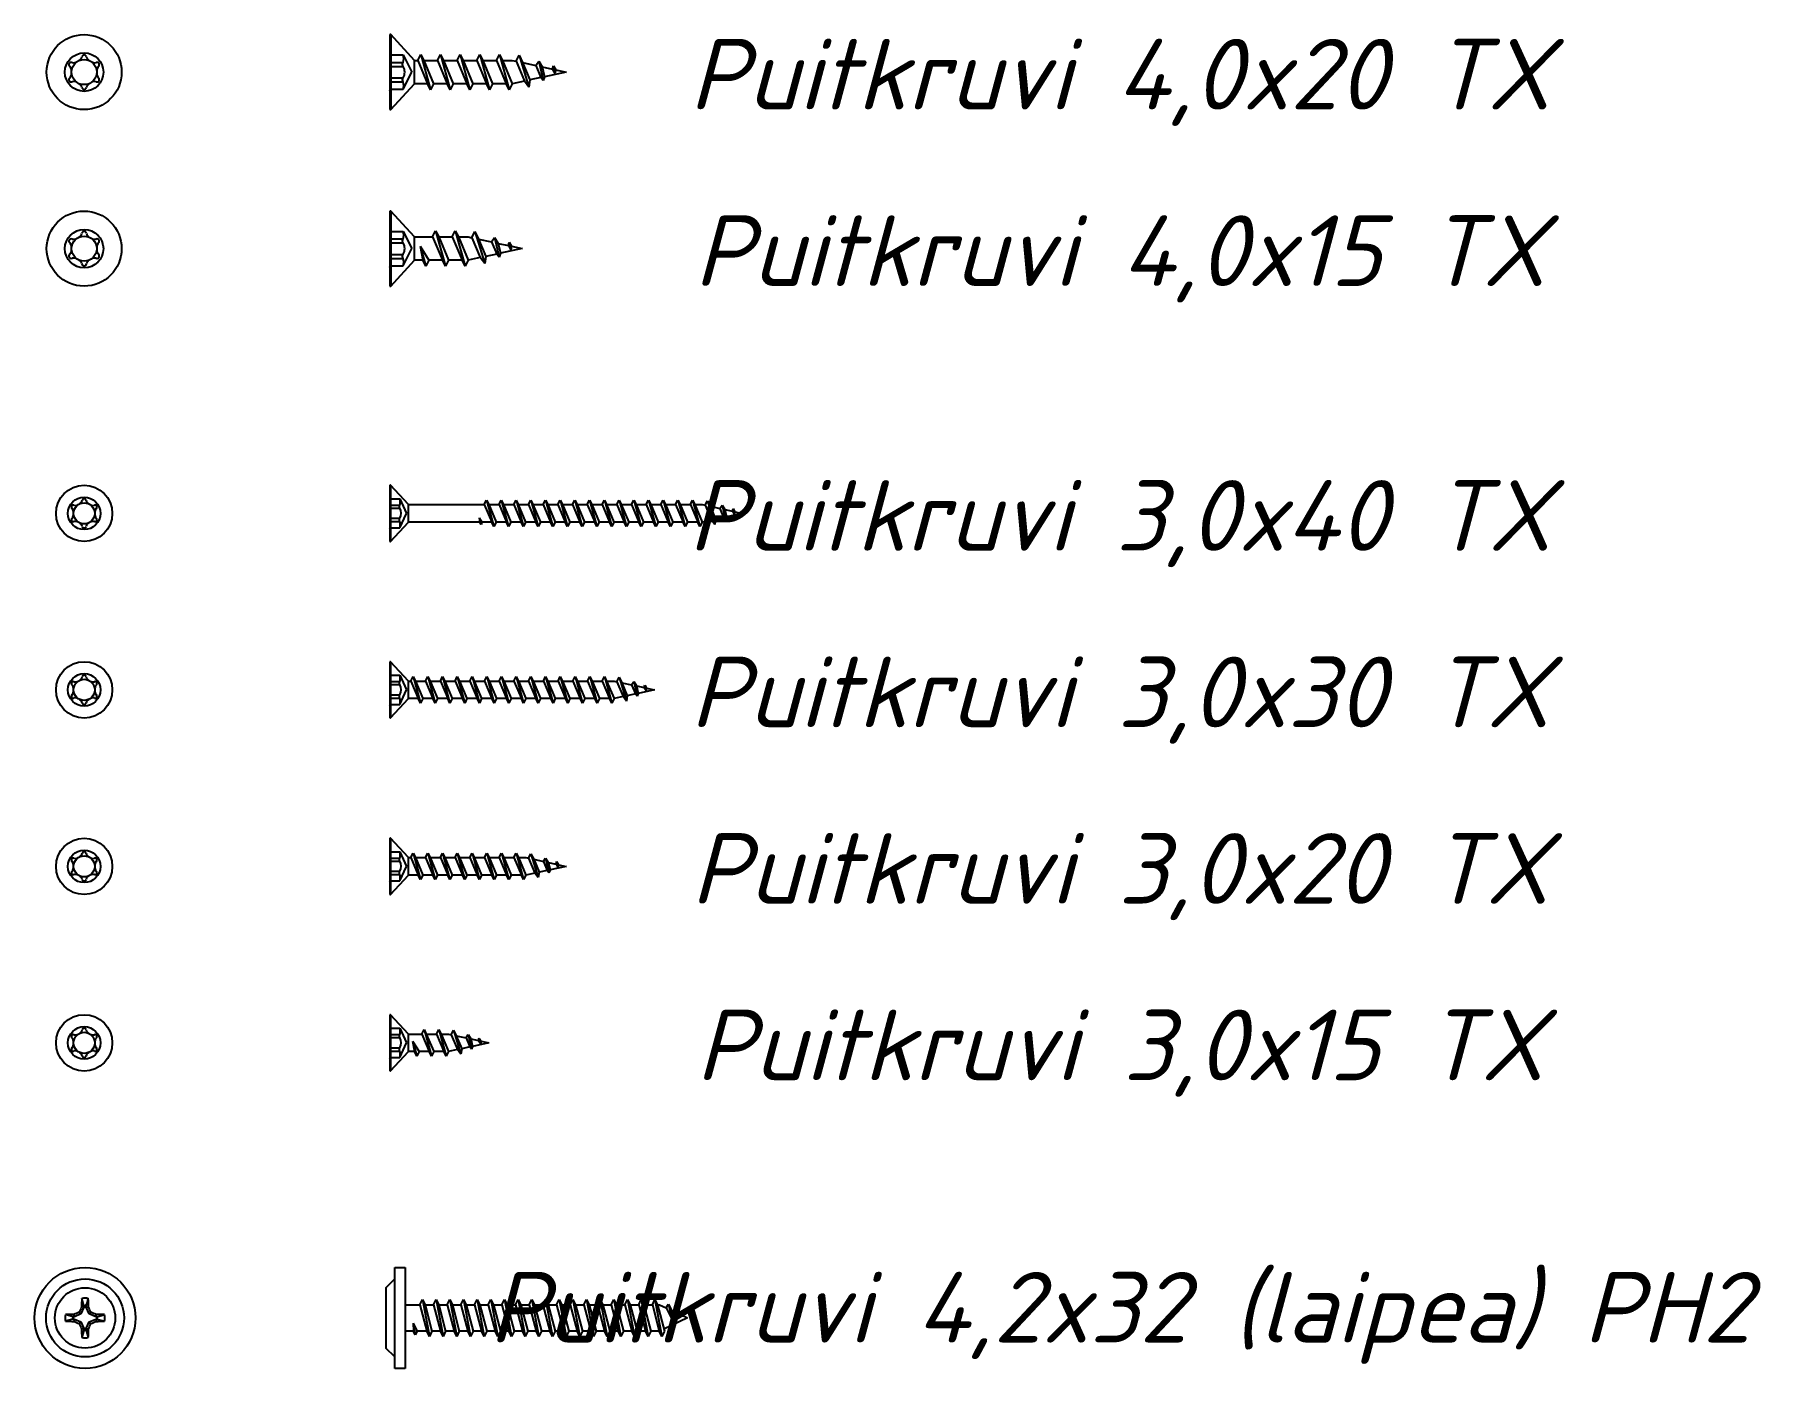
# Model space of a CAD drawing. Header units: millimetres. Extents: x -29692 to 34729, y -8412 to 43293.
# Drawn here: x -16569.9 to -16374.1, y 4221.9 to 4373.1 of the extents above; entities that cross this region are included whole.
import ezdxf

# ---------------------------------------------------------------- set-up
doc = ezdxf.new("R2010")
doc.units = ezdxf.units.MM
doc.layers.add('_0_004_Текст_01', color=7, linetype='Continuous', lineweight=18)
doc.styles.add('Malmerk_DZ_4', font='isocpeui.ttf', dxfattribs={"height": 4})

# ---------------------------------------------------------------- blocks, each defined once
blk = doc.blocks.new('Puitkruvi 4.0x15')
at = {"color": 0, "linetype": 'ByBlock', "lineweight": -2}
for p, q in [((0, 4.25), (0, -4.25)), ((0.12, 4.25), (0, 4.25)), ((2.8, 1.32), (0.12, 4.25)), ((0.12, 4.25), (0.12, -4.25)), ((4.85, 1.32), (5.19, 2.01)), ((5.19, 2.01), (5.54, 1.32)), ((5.19, 2.01), (6.31, -2)), ((7.08, 1.32), (7.42, 2.01)), ((7.42, 2.01), (7.77, 1.32)), ((7.42, 2.01), (8.54, -2)), ((2.8, -1.32), (2.8, 1.32)), ((2.8, 1.32), (4.85, 1.32)), ((2.8, -1.32), (2.8, 1.32)), ((3.45, 0.27), (3.74, -1.32)), ((3.45, 0.27), (4.42, -1.32)), ((3.45, 0.27), (4.08, -2)), ((4.85, 1.32), (5.96, -1.32)), ((5.54, 1.32), (7.08, 1.32)), ((5.54, 1.32), (6.65, -1.32)), ((7.08, 1.32), (8.19, -1.32)), ((7.77, 1.32), (8.88, 1.32)), ((7.77, 1.32), (8.88, -1.32)), ((8.88, 1.32), (9.31, 1.23)), ((9.31, 1.23), (9.65, 1.92)), ((9.31, 1.23), (10.26, -1.02)), ((9.65, 1.92), (10.06, 1.07)), ((9.65, 1.92), (10.77, -1.7)), ((10.06, 1.07), (11.54, 0.75)), ((10.06, 1.07), (10.89, -0.88)), ((11.54, 0.75), (11.88, 1.24)), ((11.54, 0.75), (12.12, -0.62)), ((11.88, 1.24), (12.29, 0.59)), ((11.88, 1.24), (12.38, -0.96)), ((12.29, 0.59), (13.45, 0.34)), ((12.29, 0.59), (12.54, -0.53)), ((15, 0), (12.54, -0.53)), ((13.45, 0.34), (13.54, 0.72)), ((13.45, 0.34), (13.72, -0.13)), ((13.54, 0.72), (13.81, 0.26)), ((13.54, 0.72), (13.72, -0.13)), ((13.81, 0.26), (13.72, -0.13)), ((13.81, 0.26), (15, 0)), ((0, 0), (0, -2.12)), ((0.12, -4.25), (2.8, -1.32)), ((3.74, -1.32), (2.8, -1.32)), ((4.08, -2), (3.74, -1.32)), ((4.42, -1.32), (4.08, -2)), ((5.96, -1.32), (4.42, -1.32)), ((6.31, -2), (5.96, -1.32)), ((6.65, -1.32), (6.31, -2)), ((8.19, -1.32), (6.65, -1.32)), ((8.54, -2), (8.19, -1.32)), ((8.88, -1.32), (8.54, -2)), ((10.26, -1.02), (8.88, -1.32)), ((8.88, -1.32), (8.88, -1.32)), ((10.77, -1.7), (10.26, -1.02)), ((10.89, -0.88), (10.77, -1.7)), ((12.12, -0.62), (10.89, -0.88)), ((12.38, -0.96), (12.12, -0.62)), ((12.54, -0.53), (12.38, -0.96)), ((0, -4.25), (0.12, -4.25))]:
    blk.add_line(p, q, dxfattribs=at)
at = {"color": 0, "linetype": 'ByBlock', "lineweight": -2, "ltscale": 0.3}
for p, q in [((0, 2.14), (0.09, 1.95)), ((0.09, 1.95), (1.5, 1.95)), ((0.09, 1.95), (0.09, -1.95)), ((0.09, 1.1), (1.53, 1.1)), ((0.09, 0.65), (1.53, 0.65)), ((1.5, 1.95), (2.51, 0)), ((0, -2.15), (0.09, -1.95)), ((0.09, -0.65), (1.53, -0.65)), ((0.09, -1.11), (1.53, -1.11)), ((0.09, -1.95), (1.5, -1.95)), ((1.5, -1.95), (2.51, 0))]:
    blk.add_line(p, q, dxfattribs=at)
for centre, radius, start, end in [((1.67, 0.87), 0.268, 122.5706, 237.4294), ((0.18, 1.48), 1.4, 344.0389, 19.3878), ((0.33, 0), 1.36, 331.4949, 28.5051), ((1.67, -0.88), 0.268, 122.5706, 237.4294), ((0.18, -1.49), 1.4, 340.6122, 15.9611)]:
    blk.add_arc(centre, radius, start, end, dxfattribs=at)
blk = doc.blocks.new('Puitkruvi 4.0x20')
at = {"color": 0, "linetype": 'ByBlock', "lineweight": -2}
for p, q in [((0, 4.25), (0, -4.25)), ((0.12, 4.25), (0, 4.25)), ((2.8, 1.32), (0.12, 4.25)), ((0.12, 4.25), (0.12, -4.25)), ((3.16, 1.32), (3.51, 2.01)), ((3.51, 2.01), (3.85, 1.32)), ((3.51, 2.01), (4.62, -2)), ((5.39, 1.32), (5.74, 2.01)), ((5.74, 2.01), (6.08, 1.32)), ((5.74, 2.01), (6.85, -2)), ((7.62, 1.32), (7.96, 2.01)), ((7.96, 2.01), (8.31, 1.32)), ((7.96, 2.01), (9.08, -2)), ((9.85, 1.32), (10.19, 2.01)), ((10.19, 2.01), (10.54, 1.32)), ((10.19, 2.01), (11.31, -2)), ((12.08, 1.32), (12.42, 2.01)), ((12.42, 2.01), (12.77, 1.32)), ((12.42, 2.01), (13.54, -2)), ((2.8, -1.32), (2.8, 1.32)), ((2.8, 1.32), (3.16, 1.32)), ((2.8, -1.32), (2.8, 1.32)), ((3.16, 1.32), (4.28, -1.32)), ((3.85, 1.32), (5.39, 1.32)), ((3.85, 1.32), (4.96, -1.32)), ((5.39, 1.32), (6.51, -1.32)), ((6.08, 1.32), (7.19, -1.32)), ((6.08, 1.32), (7.62, 1.32)), ((7.62, 1.32), (8.74, -1.32)), ((8.31, 1.32), (9.42, -1.32)), ((8.31, 1.32), (9.85, 1.32)), ((9.85, 1.32), (10.96, -1.32)), ((10.54, 1.32), (12.08, 1.32)), ((10.54, 1.32), (11.65, -1.32)), ((12.08, 1.32), (13.19, -1.32)), ((12.77, 1.32), (13.88, 1.32)), ((12.77, 1.32), (13.88, -1.32)), ((13.88, 1.32), (14.31, 1.23)), ((14.31, 1.23), (14.65, 1.92)), ((14.31, 1.23), (15.26, -1.02)), ((14.65, 1.92), (15.06, 1.07)), ((14.65, 1.92), (15.77, -1.7)), ((15.06, 1.07), (16.54, 0.75)), ((15.06, 1.07), (15.89, -0.88)), ((16.54, 0.75), (16.88, 1.24)), ((16.54, 0.75), (17.12, -0.62)), ((16.88, 1.24), (17.29, 0.59)), ((16.88, 1.24), (17.38, -0.96)), ((17.29, 0.59), (18.45, 0.34)), ((17.29, 0.59), (17.54, -0.53)), ((20, 0), (17.54, -0.53)), ((18.45, 0.34), (18.54, 0.72)), ((18.45, 0.34), (18.72, -0.13)), ((18.54, 0.72), (18.81, 0.26)), ((18.54, 0.72), (18.72, -0.13)), ((18.81, 0.26), (18.72, -0.13)), ((18.81, 0.26), (20, 0)), ((0, 0), (0, -2.12)), ((0.12, -4.25), (2.8, -1.32)), ((4.28, -1.32), (2.8, -1.32)), ((4.62, -2), (4.28, -1.32)), ((4.96, -1.32), (4.62, -2)), ((6.51, -1.32), (4.96, -1.32)), ((6.85, -2), (6.51, -1.32)), ((7.19, -1.32), (6.85, -2)), ((8.74, -1.32), (7.19, -1.32)), ((9.08, -2), (8.74, -1.32)), ((9.42, -1.32), (9.08, -2)), ((10.96, -1.32), (9.42, -1.32)), ((11.31, -2), (10.96, -1.32)), ((11.65, -1.32), (11.31, -2)), ((13.19, -1.32), (11.65, -1.32)), ((13.54, -2), (13.19, -1.32)), ((13.88, -1.32), (13.54, -2)), ((15.26, -1.02), (13.88, -1.32)), ((13.88, -1.32), (13.88, -1.32)), ((15.77, -1.7), (15.26, -1.02)), ((15.89, -0.88), (15.77, -1.7)), ((17.12, -0.62), (15.89, -0.88)), ((17.38, -0.96), (17.12, -0.62)), ((17.54, -0.53), (17.38, -0.96)), ((0, -4.25), (0.12, -4.25))]:
    blk.add_line(p, q, dxfattribs=at)
at = {"color": 0, "linetype": 'ByBlock', "lineweight": -2, "ltscale": 0.3}
for p, q in [((0, 2.14), (0.09, 1.95)), ((0.09, 1.95), (1.5, 1.95)), ((0.09, 1.95), (0.09, -1.95)), ((0.09, 1.1), (1.53, 1.1)), ((0.09, 0.65), (1.53, 0.65)), ((1.5, 1.95), (2.51, 0)), ((0, -2.15), (0.09, -1.95)), ((0.09, -0.65), (1.53, -0.65)), ((0.09, -1.11), (1.53, -1.11)), ((0.09, -1.95), (1.5, -1.95)), ((1.5, -1.95), (2.51, 0))]:
    blk.add_line(p, q, dxfattribs=at)
for centre, radius, start, end in [((1.67, 0.87), 0.268, 122.5706, 237.4294), ((0.18, 1.48), 1.4, 344.0389, 19.3878), ((0.33, 0), 1.36, 331.4949, 28.5051), ((1.67, -0.88), 0.268, 122.5706, 237.4294), ((0.18, -1.49), 1.4, 340.6122, 15.9611)]:
    blk.add_arc(centre, radius, start, end, dxfattribs=at)
blk = doc.blocks.new('Puitkruvi 4.0 pealt TX')
at = {"color": 0, "linetype": 'ByBlock', "lineweight": -2}
for radius in [4.25, 2.18, 1.42]:
    blk.add_circle((0, 0), radius, dxfattribs=at)
for centre, radius, start, end in [((-1.47, 0.85), 0.253, 68.0283, 231.9717), ((-2.18, 0.13), 0.757, 356.5651, 43.3008), ((-1.2, 1.82), 0.757, 256.6992, 303.4349), ((-0.98, 1.95), 0.757, 296.5651, 343.3008), ((0, 1.7), 0.253, 8.0283, 171.9717), ((0.98, 1.95), 0.757, 196.6992, 243.4349), ((1.2, 1.82), 0.757, 236.5651, 283.3008), ((1.47, 0.85), 0.253, 308.0283, 111.9717), ((2.18, 0.13), 0.757, 136.6992, 183.4349), ((-1.47, -0.85), 0.253, 128.0283, 291.9717), ((-2.18, -0.13), 0.757, 316.6992, 3.4349), ((-1.2, -1.82), 0.757, 56.5651, 103.3008), ((-0.98, -1.95), 0.757, 16.6992, 63.4349), ((0, -1.7), 0.253, 188.0283, 351.9717), ((0.98, -1.95), 0.757, 116.5651, 163.3008), ((1.2, -1.82), 0.757, 76.6992, 123.4349), ((1.47, -0.85), 0.253, 248.0283, 51.9717), ((2.18, -0.13), 0.757, 176.5651, 223.3008)]:
    blk.add_arc(centre, radius, start, end, dxfattribs=at)
blk = doc.blocks.new('Puitkruvi_4.2x32_laipea')
at = {"color": 0, "linetype": 'ByBlock', "lineweight": -2}
for p, q in [((-2.2, 3.42), (-1.2, 4.42)), ((-1.2, 5.72), (0, 5.72)), ((-1.2, -5.72), (-1.2, 5.72)), ((0, 5.72), (0, -5.72)), ((-2.2, 3.42), (-2.2, -3.42)), ((1.65, 1.5), (1.95, 2.1)), ((1.95, 2.1), (2.25, 1.5)), ((1.95, 2.1), (2.73, -2.1)), ((3.2, 1.5), (3.5, 2.1)), ((3.5, 2.1), (3.8, 1.5)), ((3.5, 2.1), (4.28, -2.1)), ((4.75, 1.5), (5.05, 2.1)), ((5.05, 2.1), (5.35, 1.5)), ((5.05, 2.1), (5.83, -2.1)), ((6.3, 1.5), (6.6, 2.1)), ((6.6, 2.1), (6.9, 1.5)), ((6.6, 2.1), (7.38, -2.1)), ((7.85, 1.5), (8.15, 2.1)), ((8.15, 2.1), (8.45, 1.5)), ((8.15, 2.1), (8.93, -2.1)), ((9.4, 1.5), (9.7, 2.1)), ((9.7, 2.1), (10, 1.5)), ((9.7, 2.1), (10.48, -2.1)), ((10.95, 1.5), (11.25, 2.1)), ((11.25, 2.1), (11.55, 1.5)), ((11.25, 2.1), (12.03, -2.1)), ((12.5, 1.5), (12.8, 2.1)), ((12.8, 2.1), (13.1, 1.5)), ((12.8, 2.1), (13.58, -2.1)), ((14.05, 1.5), (14.35, 2.1)), ((14.35, 2.1), (14.65, 1.5)), ((14.35, 2.1), (15.13, -2.1)), ((15.6, 1.5), (15.9, 2.1)), ((15.9, 2.1), (16.2, 1.5)), ((15.9, 2.1), (16.68, -2.1)), ((17.15, 1.5), (17.45, 2.1)), ((17.45, 2.1), (17.75, 1.5)), ((17.45, 2.1), (18.23, -2.1)), ((18.71, 1.5), (19.01, 2.1)), ((19.01, 2.1), (19.31, 1.5)), ((19.01, 2.1), (19.78, -2.1)), ((20.26, 1.5), (20.56, 2.1)), ((20.56, 2.1), (20.86, 1.5)), ((20.56, 2.1), (21.33, -2.1)), ((21.81, 1.5), (22.11, 2.1)), ((22.11, 2.1), (22.41, 1.5)), ((22.11, 2.1), (22.88, -2.1)), ((23.36, 1.5), (23.66, 2.1)), ((23.66, 2.1), (23.96, 1.5)), ((23.66, 2.1), (24.43, -2.1)), ((24.91, 1.5), (25.21, 2.1)), ((25.21, 2.1), (25.51, 1.5)), ((25.21, 2.1), (25.98, -2.1)), ((26.46, 1.5), (26.76, 2.1)), ((26.76, 2.1), (27.06, 1.5)), ((26.76, 2.1), (27.53, -2.1)), ((28.01, 1.5), (28.31, 2.1)), ((28.31, 2.1), (28.61, 1.5)), ((28.31, 2.1), (29.08, -2.1)), ((0, 1.5), (1.65, 1.5)), ((1.65, 1.5), (2.43, -1.5)), ((2.25, 1.5), (3.03, -1.5)), ((2.25, 1.5), (3.2, 1.5)), ((3.2, 1.5), (3.98, -1.5)), ((3.8, 1.5), (4.75, 1.5)), ((3.8, 1.5), (4.58, -1.5)), ((4.75, 1.5), (5.53, -1.5)), ((5.35, 1.5), (6.3, 1.5)), ((5.35, 1.5), (6.13, -1.5)), ((6.3, 1.5), (7.08, -1.5)), ((6.9, 1.5), (7.85, 1.5)), ((6.9, 1.5), (7.68, -1.5)), ((7.85, 1.5), (8.63, -1.5)), ((8.45, 1.5), (9.4, 1.5)), ((8.45, 1.5), (9.23, -1.5)), ((9.4, 1.5), (10.18, -1.5)), ((10, 1.5), (10.95, 1.5)), ((10, 1.5), (10.78, -1.5)), ((10.95, 1.5), (11.73, -1.5)), ((11.55, 1.5), (12.5, 1.5)), ((11.55, 1.5), (12.33, -1.5)), ((12.5, 1.5), (13.28, -1.5)), ((13.1, 1.5), (14.05, 1.5)), ((13.1, 1.5), (13.88, -1.5)), ((14.05, 1.5), (14.83, -1.5)), ((14.65, 1.5), (15.6, 1.5)), ((14.65, 1.5), (15.43, -1.5)), ((15.6, 1.5), (16.38, -1.5)), ((16.2, 1.5), (17.15, 1.5)), ((16.2, 1.5), (16.98, -1.5)), ((17.15, 1.5), (17.93, -1.5)), ((17.75, 1.5), (18.71, 1.5)), ((17.75, 1.5), (18.53, -1.5)), ((18.71, 1.5), (19.48, -1.5)), ((19.31, 1.5), (20.26, 1.5)), ((19.31, 1.5), (20.08, -1.5)), ((20.26, 1.5), (21.03, -1.5)), ((20.86, 1.5), (21.81, 1.5)), ((20.86, 1.5), (21.63, -1.5)), ((21.81, 1.5), (22.58, -1.5)), ((22.41, 1.5), (23.36, 1.5)), ((22.41, 1.5), (23.18, -1.5)), ((23.36, 1.5), (24.13, -1.5)), ((23.96, 1.5), (24.91, 1.5)), ((23.96, 1.5), (24.73, -1.5)), ((24.91, 1.5), (25.68, -1.5)), ((25.51, 1.5), (26.46, 1.5)), ((25.51, 1.5), (26.28, -1.5)), ((26.46, 1.5), (27.23, -1.5)), ((27.06, 1.5), (28.01, 1.5)), ((27.06, 1.5), (27.83, -1.5)), ((28.01, 1.5), (28.78, -1.5)), ((28.61, 1.5), (28.83, 1.5)), ((28.61, 1.5), (29.38, -1.5)), ((28.83, 1.5), (29.56, 1.16)), ((32, 0), (29.32, -1.27)), ((29.56, 1.15), (29.86, 1.57)), ((29.56, 1.15), (30.21, -0.15)), ((29.86, 1.57), (30.17, 0.87)), ((29.86, 1.57), (30.21, -0.15)), ((30.17, 0.87), (32, 0)), ((30.17, 0.87), (30.21, -0.15)), ((0.94, -1.5), (0, -1.5)), ((0.9, -0.6), (0.94, -1.5)), ((0.9, -0.6), (1.34, -1.5)), ((0.9, -0.6), (1.14, -1.9)), ((1.14, -1.9), (0.94, -1.5)), ((1.34, -1.5), (1.14, -1.9)), ((2.43, -1.5), (1.34, -1.5)), ((2.73, -2.1), (2.43, -1.5)), ((3.03, -1.5), (2.73, -2.1)), ((3.98, -1.5), (3.03, -1.5)), ((4.28, -2.1), (3.98, -1.5)), ((4.58, -1.5), (4.28, -2.1)), ((5.53, -1.5), (4.58, -1.5)), ((5.83, -2.1), (5.53, -1.5)), ((6.13, -1.5), (5.83, -2.1)), ((7.08, -1.5), (6.13, -1.5)), ((7.38, -2.1), (7.08, -1.5)), ((7.68, -1.5), (7.38, -2.1)), ((8.63, -1.5), (7.68, -1.5)), ((8.93, -2.1), (8.63, -1.5)), ((9.23, -1.5), (8.93, -2.1)), ((10.18, -1.5), (9.23, -1.5)), ((10.48, -2.1), (10.18, -1.5)), ((10.78, -1.5), (10.48, -2.1)), ((11.73, -1.5), (10.78, -1.5)), ((12.03, -2.1), (11.73, -1.5)), ((12.33, -1.5), (12.03, -2.1)), ((13.28, -1.5), (12.33, -1.5)), ((13.58, -2.1), (13.28, -1.5)), ((13.88, -1.5), (13.58, -2.1)), ((14.83, -1.5), (13.88, -1.5)), ((15.13, -2.1), (14.83, -1.5)), ((15.43, -1.5), (15.13, -2.1)), ((16.38, -1.5), (15.43, -1.5)), ((16.68, -2.1), (16.38, -1.5)), ((16.98, -1.5), (16.68, -2.1)), ((17.93, -1.5), (16.98, -1.5)), ((18.23, -2.1), (17.93, -1.5)), ((18.53, -1.5), (18.23, -2.1)), ((19.48, -1.5), (18.53, -1.5)), ((19.78, -2.1), (19.48, -1.5)), ((20.08, -1.5), (19.78, -2.1)), ((21.03, -1.5), (20.08, -1.5)), ((21.33, -2.1), (21.03, -1.5)), ((21.63, -1.5), (21.33, -2.1)), ((22.58, -1.5), (21.63, -1.5)), ((22.88, -2.1), (22.58, -1.5)), ((23.18, -1.5), (22.88, -2.1)), ((24.13, -1.5), (23.18, -1.5)), ((24.43, -2.1), (24.13, -1.5)), ((24.73, -1.5), (24.43, -2.1)), ((25.68, -1.5), (24.73, -1.5)), ((25.98, -2.1), (25.68, -1.5)), ((26.28, -1.5), (25.98, -2.1)), ((27.23, -1.5), (26.28, -1.5)), ((27.53, -2.1), (27.23, -1.5)), ((27.83, -1.5), (27.53, -2.1)), ((28.78, -1.5), (27.83, -1.5)), ((29.08, -2.1), (28.78, -1.5)), ((29.38, -1.5), (29.08, -2.1)), ((-1.2, -4.42), (-2.2, -3.42)), ((0, -5.72), (-1.2, -5.72))]:
    blk.add_line(p, q, dxfattribs=at)
blk = doc.blocks.new('Puitkruvi 4.2 laipea')
at = {"color": 0, "linetype": 'ByBlock', "lineweight": -2}
for p, q in [((-0.14, 1.38), (-0.37, 2.22)), ((-1.38, 0.14), (-2.22, 0.37)), ((-1.21, 0.14), (-1.38, 0.14)), ((-1.21, 0.14), (-1.26, 0.4)), ((-0.46, 0.46), (-1.21, 0.14)), ((-0.46, 0.46), (-0.66, 0.66)), ((-0.14, 1.21), (-0.46, 0.46)), ((-0.14, 1.21), (-0.4, 1.26)), ((-0.14, 1.38), (-0.14, 1.21)), ((0.14, 1.21), (0.14, 1.38)), ((0.14, 1.21), (0.4, 1.26)), ((0.46, 0.46), (0.14, 1.21)), ((0.46, 0.46), (0.66, 0.66)), ((1.21, 0.14), (0.46, 0.46)), ((1.21, 0.14), (1.26, 0.4)), ((1.38, 0.14), (1.21, 0.14)), ((1.38, 0.14), (2.22, 0.37)), ((-1.38, -0.14), (-2.22, -0.37)), ((-1.38, -0.14), (-1.21, -0.14)), ((-1.21, -0.14), (-1.26, -0.4)), ((-1.21, -0.14), (-0.46, -0.46)), ((-0.46, -0.46), (-0.66, -0.66)), ((-0.46, -0.46), (-0.14, -1.21)), ((-0.14, -1.21), (-0.4, -1.26)), ((-0.14, -1.21), (-0.14, -1.38)), ((0.14, -1.21), (0.46, -0.46)), ((0.14, -1.21), (0.4, -1.26)), ((0.14, -1.38), (0.14, -1.21)), ((0.14, -1.38), (0.37, -2.22)), ((0.46, -0.46), (1.21, -0.14)), ((0.46, -0.46), (0.66, -0.66)), ((1.21, -0.14), (1.26, -0.4)), ((1.21, -0.14), (1.38, -0.14))]:
    blk.add_line(p, q, dxfattribs=at)
at = {"color": 0, "linetype": 'ByBlock', "lineweight": -2, "flags": 128}
for points in [[(0.14, 1.38), (0.26, 1.8), (0.37, 2.22)], [(-0.14, -1.38), (-0.26, -1.8), (-0.37, -2.22)], [(1.38, -0.14), (1.8, -0.26), (2.22, -0.37)]]:
    blk.add_lwpolyline(points, dxfattribs=at)
at = {"color": 0, "linetype": 'ByBlock', "lineweight": -2}
for radius in [5.72, 4.42, 3.42]:
    blk.add_circle((0, 0), radius, dxfattribs=at)
for centre, radius, start, end in [((53.19, 0.13), 53.6, 177.7657, 178.7884), ((0, 0), 2.25, 80.5721, 99.4279), ((-53.19, 0.13), 53.6, 1.2116, 2.2343), ((0, 0), 2.25, 170.5721, 189.4279), ((-0.13, -53.19), 53.6, 91.2116, 92.2343), ((0, 0), 1.39, 174.0274, 185.9726), ((22.37, -54.04), 59.34, 112.8358, 113.4727), ((54.04, -22.37), 59.34, 156.5273, 157.1642), ((0, 0), 1.39, 84.0274, 95.9726), ((-54.04, -22.37), 59.34, 22.8358, 23.4727), ((-22.37, -54.04), 59.34, 66.5273, 67.1642), ((0.13, -53.19), 53.6, 87.7657, 88.7884), ((0, 0), 1.39, 354.0274, 5.9726), ((0, 0), 2.25, 350.5721, 9.4279), ((-0.13, 53.19), 53.6, 267.7657, 268.7884), ((22.37, 54.04), 59.34, 246.5273, 247.1642), ((54.04, 22.37), 59.34, 202.8358, 203.4727), ((53.19, -0.13), 53.6, 181.2116, 182.2343), ((0, 0), 1.39, 264.0274, 275.9726), ((-53.19, -0.13), 53.6, 357.7657, 358.7884), ((-54.04, 22.37), 59.34, 336.5273, 337.1642), ((-22.37, 54.04), 59.34, 292.8358, 293.4727), ((0.13, 53.19), 53.6, 271.2116, 272.2343), ((0, 0), 2.25, 260.5721, 279.4279)]:
    blk.add_arc(centre, radius, start, end, dxfattribs=at)
blk = doc.blocks.new('Puitkruvi 3.0x15')
at = {"color": 0, "linetype": 'ByBlock', "lineweight": -2}
for p, q in [((0, 3.18), (0, -3.18)), ((0.09, 3.18), (0, 3.18)), ((2.1, 0.99), (0.09, 3.18)), ((0.09, 3.18), (0.09, -3.18)), ((2.1, -0.99), (2.1, 0.99)), ((2.1, 0.99), (3.63, 0.99)), ((2.1, -0.99), (2.1, 0.99)), ((2.58, 0.2), (2.8, -0.98)), ((2.58, 0.2), (3.31, -0.98)), ((2.58, 0.2), (3.05, -1.5)), ((3.63, 0.99), (3.89, 1.5)), ((3.63, 0.99), (4.46, -0.98)), ((3.89, 1.5), (4.14, 0.99)), ((3.89, 1.5), (4.72, -1.5)), ((4.14, 0.99), (5.3, 0.99)), ((4.14, 0.99), (4.98, -0.98)), ((5.3, 0.99), (5.56, 1.5)), ((5.3, 0.99), (6.13, -0.98)), ((5.56, 1.5), (5.81, 0.99)), ((5.56, 1.5), (6.39, -1.5)), ((5.81, 0.99), (6.65, 0.99)), ((5.81, 0.99), (6.65, -0.98)), ((6.65, 0.99), (6.97, 0.92)), ((6.97, 0.92), (7.22, 1.43)), ((6.97, 0.92), (7.68, -0.76)), ((7.22, 1.43), (7.53, 0.8)), ((7.22, 1.43), (8.06, -1.28)), ((7.53, 0.8), (8.64, 0.56)), ((7.53, 0.8), (8.15, -0.66)), ((8.64, 0.56), (8.89, 0.93)), ((8.64, 0.56), (9.07, -0.46)), ((8.89, 0.93), (9.2, 0.44)), ((8.89, 0.93), (9.27, -0.72)), ((9.2, 0.44), (10.06, 0.25)), ((9.2, 0.44), (9.39, -0.4)), ((11.23, 0), (9.39, -0.4)), ((10.06, 0.25), (10.13, 0.54)), ((10.06, 0.25), (10.27, -0.09)), ((10.13, 0.54), (10.34, 0.19)), ((10.13, 0.54), (10.27, -0.09)), ((10.34, 0.19), (10.27, -0.09)), ((10.34, 0.19), (11.23, 0)), ((0.09, -3.18), (2.1, -0.99)), ((2.8, -0.99), (2.1, -0.99)), ((3.05, -1.5), (2.8, -0.98)), ((3.31, -0.98), (3.05, -1.5)), ((4.46, -0.98), (3.31, -0.98)), ((4.72, -1.5), (4.46, -0.98)), ((4.98, -0.98), (4.72, -1.5)), ((6.13, -0.98), (4.98, -0.98)), ((6.39, -1.5), (6.13, -0.98)), ((6.65, -0.98), (6.39, -1.5)), ((7.68, -0.76), (6.65, -0.98)), ((6.65, -0.98), (6.65, -0.98)), ((8.06, -1.28), (7.68, -0.76)), ((8.15, -0.66), (8.06, -1.28)), ((9.07, -0.46), (8.15, -0.66)), ((9.27, -0.72), (9.07, -0.46)), ((9.39, -0.4), (9.27, -0.72)), ((0, -3.18), (0.09, -3.18))]:
    blk.add_line(p, q, dxfattribs=at)
at = {"color": 0, "linetype": 'ByBlock', "lineweight": -2, "ltscale": 0.3}
for p, q in [((0, 1.79), (0.07, 1.65)), ((0.07, 1.65), (1.12, 1.65)), ((0.07, 1.65), (0.07, -1.65)), ((0.07, 0.93), (1.14, 0.93)), ((0.07, 0.59), (1.14, 0.59)), ((1.12, 1.65), (1.88, 0)), ((0, -1.8), (0.07, -1.65)), ((0.07, -0.55), (1.14, -0.55)), ((0.07, -0.94), (1.14, -0.94)), ((0.07, -1.65), (1.12, -1.65)), ((1.12, -1.65), (1.88, 0))]:
    blk.add_line(p, q, dxfattribs=at)
for centre, radius, start, end in [((1.25, 0.76), 0.204, 123.1205, 236.8795), ((-0.15, 1.25), 1.33, 345.8519, 17.1796), ((-0.11, 0.02), 1.38, 335.5375, 24.4625), ((1.29, -0.74), 0.244, 128.2888, 231.7112), ((-0.15, -1.26), 1.33, 342.8204, 14.1481)]:
    blk.add_arc(centre, radius, start, end, dxfattribs=at)
blk = doc.blocks.new('Puitkruvi 3.0x20')
at = {"color": 0, "linetype": 'ByBlock', "lineweight": -2}
for p, q in [((0, 3.18), (0, -3.18)), ((0.09, 3.18), (0, 3.18)), ((2.1, 0.99), (0.09, 3.18)), ((0.09, 3.18), (0.09, -3.18)), ((2.1, -0.99), (2.1, 0.99)), ((2.1, 0.99), (2.39, 0.99)), ((2.1, -0.99), (2.1, 0.99)), ((2.39, 0.99), (2.65, 1.5)), ((2.39, 0.99), (3.23, -0.98)), ((2.65, 1.5), (2.91, 0.99)), ((2.65, 1.5), (3.48, -1.5)), ((2.91, 0.99), (4.06, 0.99)), ((2.91, 0.99), (3.74, -0.98)), ((4.06, 0.99), (4.32, 1.5)), ((4.06, 0.99), (4.89, -0.98)), ((4.32, 1.5), (4.57, 0.99)), ((4.32, 1.5), (5.15, -1.5)), ((4.57, 0.99), (5.41, -0.98)), ((4.57, 0.99), (5.73, 0.99)), ((5.73, 0.99), (5.99, 1.5)), ((5.73, 0.99), (6.56, -0.98)), ((5.99, 1.5), (6.24, 0.99)), ((5.99, 1.5), (6.82, -1.5)), ((6.24, 0.99), (7.4, 0.99)), ((6.24, 0.99), (7.08, -0.98)), ((7.4, 0.99), (7.65, 1.5)), ((7.4, 0.99), (8.23, -0.98)), ((7.65, 1.5), (7.91, 0.99)), ((7.65, 1.5), (8.49, -1.5)), ((7.91, 0.99), (9.07, 0.99)), ((7.91, 0.99), (8.74, -0.98)), ((9.07, 0.99), (9.32, 1.5)), ((9.07, 0.99), (9.9, -0.98)), ((9.32, 1.5), (9.58, 0.99)), ((9.32, 1.5), (10.16, -1.5)), ((9.58, 0.99), (10.73, 0.99)), ((9.58, 0.99), (10.41, -0.98)), ((10.73, 0.99), (10.99, 1.5)), ((10.73, 0.99), (11.57, -0.98)), ((10.99, 1.5), (11.25, 0.99)), ((10.99, 1.5), (11.83, -1.5)), ((11.25, 0.99), (12.4, 0.99)), ((11.25, 0.99), (12.08, -0.98)), ((12.4, 0.99), (12.66, 1.5)), ((12.4, 0.99), (13.24, -0.98)), ((12.66, 1.5), (12.92, 0.99)), ((12.66, 1.5), (13.49, -1.5)), ((12.92, 0.99), (14.07, 0.99)), ((12.92, 0.99), (13.75, -0.98)), ((14.07, 0.99), (14.33, 1.5)), ((14.07, 0.99), (14.91, -0.98)), ((14.33, 1.5), (14.58, 0.99)), ((14.33, 1.5), (15.16, -1.5)), ((14.58, 0.99), (15.42, 0.99)), ((14.58, 0.99), (15.42, -0.98)), ((15.42, 0.99), (15.74, 0.92)), ((15.74, 0.92), (16, 1.43)), ((15.74, 0.92), (16.45, -0.76)), ((16, 1.43), (16.31, 0.8)), ((16, 1.43), (16.83, -1.28)), ((16.31, 0.8), (17.41, 0.56)), ((16.31, 0.8), (16.92, -0.66)), ((17.41, 0.56), (17.66, 0.93)), ((17.41, 0.56), (17.84, -0.46)), ((17.66, 0.93), (17.97, 0.44)), ((17.66, 0.93), (18.04, -0.72)), ((17.97, 0.44), (18.84, 0.25)), ((17.97, 0.44), (18.16, -0.4)), ((20, 0), (18.16, -0.4)), ((18.84, 0.25), (18.91, 0.54)), ((18.84, 0.25), (19.05, -0.09)), ((18.91, 0.54), (19.11, 0.19)), ((18.91, 0.54), (19.05, -0.09)), ((19.11, 0.19), (19.05, -0.09)), ((19.11, 0.19), (20, 0)), ((0.09, -3.18), (2.1, -0.99)), ((3.23, -0.99), (2.1, -0.99)), ((3.48, -1.5), (3.23, -0.98)), ((3.74, -0.98), (3.48, -1.5)), ((4.89, -0.98), (3.74, -0.98)), ((5.15, -1.5), (4.89, -0.98)), ((5.41, -0.98), (5.15, -1.5)), ((6.56, -0.98), (5.41, -0.98)), ((6.82, -1.5), (6.56, -0.98)), ((7.08, -0.98), (6.82, -1.5)), ((8.23, -0.98), (7.08, -0.98)), ((8.49, -1.5), (8.23, -0.98)), ((8.74, -0.98), (8.49, -1.5)), ((9.9, -0.98), (8.74, -0.98)), ((10.16, -1.5), (9.9, -0.98)), ((10.41, -0.98), (10.16, -1.5)), ((11.57, -0.98), (10.41, -0.98)), ((11.83, -1.5), (11.57, -0.98)), ((12.08, -0.98), (11.83, -1.5)), ((13.24, -0.98), (12.08, -0.98)), ((13.49, -1.5), (13.24, -0.98)), ((13.75, -0.98), (13.49, -1.5)), ((14.91, -0.98), (13.75, -0.98)), ((15.16, -1.5), (14.91, -0.98)), ((15.42, -0.98), (15.16, -1.5)), ((16.45, -0.76), (15.42, -0.98)), ((15.42, -0.98), (15.42, -0.98)), ((16.83, -1.28), (16.45, -0.76)), ((16.92, -0.66), (16.83, -1.28)), ((17.84, -0.46), (16.92, -0.66)), ((18.04, -0.72), (17.84, -0.46)), ((18.16, -0.4), (18.04, -0.72)), ((0, -3.18), (0.09, -3.18))]:
    blk.add_line(p, q, dxfattribs=at)
at = {"color": 0, "linetype": 'ByBlock', "lineweight": -2, "ltscale": 0.3}
for p, q in [((0, 1.79), (0.07, 1.65)), ((0.07, 1.65), (1.12, 1.65)), ((0.07, 1.65), (0.07, -1.65)), ((0.07, 0.93), (1.14, 0.93)), ((0.07, 0.59), (1.14, 0.59)), ((1.12, 1.65), (1.88, 0)), ((0, -1.8), (0.07, -1.65)), ((0.07, -0.55), (1.14, -0.55)), ((0.07, -0.94), (1.14, -0.94)), ((0.07, -1.65), (1.12, -1.65)), ((1.12, -1.65), (1.88, 0))]:
    blk.add_line(p, q, dxfattribs=at)
for centre, radius, start, end in [((1.25, 0.76), 0.204, 123.1205, 236.8795), ((-0.15, 1.25), 1.33, 345.8519, 17.1796), ((-0.11, 0.02), 1.38, 335.5375, 24.4625), ((1.29, -0.74), 0.244, 128.2888, 231.7112), ((-0.15, -1.26), 1.33, 342.8204, 14.1481)]:
    blk.add_arc(centre, radius, start, end, dxfattribs=at)
blk = doc.blocks.new('Puitkruvi 3.0x30')
at = {"color": 0, "linetype": 'ByBlock', "lineweight": -2}
for p, q in [((0, 3.18), (0, -3.18)), ((0.09, 3.18), (0, 3.18)), ((2.1, 0.99), (0.09, 3.18)), ((0.09, 3.18), (0.09, -3.18)), ((2.1, -0.99), (2.1, 0.99)), ((2.1, 0.99), (2.39, 0.99)), ((2.1, -0.99), (2.1, 0.99)), ((2.39, 0.99), (2.65, 1.5)), ((2.39, 0.99), (3.23, -0.98)), ((2.65, 1.5), (2.91, 0.99)), ((2.65, 1.5), (3.48, -1.5)), ((2.91, 0.99), (4.06, 0.99)), ((2.91, 0.99), (3.74, -0.98)), ((4.06, 0.99), (4.32, 1.5)), ((4.06, 0.99), (4.89, -0.98)), ((4.32, 1.5), (4.57, 0.99)), ((4.32, 1.5), (5.15, -1.5)), ((4.57, 0.99), (5.41, -0.98)), ((4.57, 0.99), (5.73, 0.99)), ((5.73, 0.99), (5.99, 1.5)), ((5.73, 0.99), (6.56, -0.98)), ((5.99, 1.5), (6.24, 0.99)), ((5.99, 1.5), (6.82, -1.5)), ((6.24, 0.99), (7.4, 0.99)), ((6.24, 0.99), (7.08, -0.98)), ((7.4, 0.99), (7.65, 1.5)), ((7.4, 0.99), (8.23, -0.98)), ((7.65, 1.5), (7.91, 0.99)), ((7.65, 1.5), (8.49, -1.5)), ((7.91, 0.99), (9.07, 0.99)), ((7.91, 0.99), (8.74, -0.98)), ((9.07, 0.99), (9.32, 1.5)), ((9.07, 0.99), (9.9, -0.98)), ((9.32, 1.5), (9.58, 0.99)), ((9.32, 1.5), (10.16, -1.5)), ((9.58, 0.99), (10.73, 0.99)), ((9.58, 0.99), (10.41, -0.98)), ((10.73, 0.99), (10.99, 1.5)), ((10.73, 0.99), (11.57, -0.98)), ((10.99, 1.5), (11.25, 0.99)), ((10.99, 1.5), (11.83, -1.5)), ((11.25, 0.99), (12.4, 0.99)), ((11.25, 0.99), (12.08, -0.98)), ((12.4, 0.99), (12.66, 1.5)), ((12.4, 0.99), (13.24, -0.98)), ((12.66, 1.5), (12.92, 0.99)), ((12.66, 1.5), (13.49, -1.5)), ((12.92, 0.99), (13.75, -0.98)), ((12.92, 0.99), (14.07, 0.99)), ((14.07, 0.99), (14.33, 1.5)), ((14.07, 0.99), (14.91, -0.98)), ((14.33, 1.5), (14.58, 0.99)), ((14.33, 1.5), (15.16, -1.5)), ((14.58, 0.99), (15.42, -0.98)), ((14.58, 0.99), (15.74, 0.99)), ((15.74, 0.99), (16, 1.5)), ((15.74, 0.99), (16.57, -0.98)), ((16, 1.5), (16.25, 0.99)), ((16, 1.5), (16.83, -1.5)), ((16.25, 0.99), (17.09, -0.98)), ((16.25, 0.99), (17.41, 0.99)), ((17.41, 0.99), (17.66, 1.5)), ((17.41, 0.99), (18.24, -0.98)), ((17.66, 1.5), (17.92, 0.99)), ((17.66, 1.5), (18.5, -1.5)), ((17.92, 0.99), (18.76, -0.98)), ((17.92, 0.99), (19.08, 0.99)), ((19.08, 0.99), (19.33, 1.5)), ((19.08, 0.99), (19.91, -0.98)), ((19.33, 1.5), (19.59, 0.99)), ((19.33, 1.5), (20.17, -1.5)), ((19.59, 0.99), (20.42, -0.98)), ((19.59, 0.99), (20.74, 0.99)), ((20.74, 0.99), (21, 1.5)), ((20.74, 0.99), (21.58, -0.98)), ((21, 1.5), (21.26, 0.99)), ((21, 1.5), (21.84, -1.5)), ((21.26, 0.99), (22.09, -0.98)), ((21.26, 0.99), (22.41, 0.99)), ((22.41, 0.99), (22.67, 1.5)), ((22.41, 0.99), (23.25, -0.98)), ((22.67, 1.5), (22.93, 0.99)), ((22.67, 1.5), (23.5, -1.5)), ((22.92, 0.99), (24.07, 0.99)), ((22.93, 0.99), (23.76, -0.98)), ((24.07, 0.99), (24.33, 1.5)), ((24.07, 0.99), (24.91, -0.98)), ((24.33, 1.5), (24.58, 0.99)), ((24.33, 1.5), (25.16, -1.5)), ((24.58, 0.99), (25.42, 0.99)), ((24.58, 0.99), (25.42, -0.98)), ((25.42, 0.99), (25.74, 0.92)), ((25.74, 0.92), (26, 1.43)), ((25.74, 0.92), (26.45, -0.76)), ((26, 1.43), (26.31, 0.8)), ((26, 1.43), (26.83, -1.28)), ((26.31, 0.8), (27.41, 0.56)), ((26.31, 0.8), (26.92, -0.66)), ((27.41, 0.56), (27.66, 0.93)), ((27.41, 0.56), (27.84, -0.46)), ((27.66, 0.93), (27.97, 0.44)), ((27.66, 0.93), (28.04, -0.72)), ((27.97, 0.44), (28.84, 0.25)), ((27.97, 0.44), (28.16, -0.4)), ((30, 0), (28.16, -0.4)), ((28.84, 0.25), (28.91, 0.54)), ((28.84, 0.25), (29.05, -0.09)), ((28.91, 0.54), (29.11, 0.19)), ((28.91, 0.54), (29.05, -0.09)), ((29.11, 0.19), (29.05, -0.09)), ((29.11, 0.19), (30, 0)), ((0.09, -3.18), (2.1, -0.99)), ((3.23, -0.99), (2.1, -0.99)), ((3.48, -1.5), (3.23, -0.98)), ((3.74, -0.98), (3.48, -1.5)), ((4.89, -0.98), (3.74, -0.98)), ((5.15, -1.5), (4.89, -0.98)), ((5.41, -0.98), (5.15, -1.5)), ((6.56, -0.98), (5.41, -0.98)), ((6.82, -1.5), (6.56, -0.98)), ((7.08, -0.98), (6.82, -1.5)), ((8.23, -0.98), (7.08, -0.98)), ((8.49, -1.5), (8.23, -0.98)), ((8.74, -0.98), (8.49, -1.5)), ((9.9, -0.98), (8.74, -0.98)), ((10.16, -1.5), (9.9, -0.98)), ((10.41, -0.98), (10.16, -1.5)), ((11.57, -0.98), (10.41, -0.98)), ((11.83, -1.5), (11.57, -0.98)), ((12.08, -0.98), (11.83, -1.5)), ((13.24, -0.98), (12.08, -0.98)), ((13.49, -1.5), (13.24, -0.98)), ((13.75, -0.98), (13.49, -1.5)), ((14.91, -0.98), (13.75, -0.98)), ((15.16, -1.5), (14.91, -0.98)), ((15.42, -0.98), (15.16, -1.5)), ((16.57, -0.98), (15.42, -0.98)), ((16.83, -1.5), (16.57, -0.98)), ((17.09, -0.98), (16.83, -1.5)), ((18.24, -0.98), (17.09, -0.98)), ((18.5, -1.5), (18.24, -0.98)), ((18.76, -0.98), (18.5, -1.5)), ((19.91, -0.98), (18.76, -0.98)), ((20.17, -1.5), (19.91, -0.98)), ((20.42, -0.98), (20.17, -1.5)), ((21.58, -0.98), (20.42, -0.98)), ((21.84, -1.5), (21.58, -0.98)), ((22.09, -0.98), (21.84, -1.5)), ((23.25, -0.98), (22.09, -0.98)), ((23.5, -1.5), (23.25, -0.98)), ((23.76, -0.98), (23.5, -1.5)), ((24.91, -0.98), (23.75, -0.98)), ((25.16, -1.5), (24.91, -0.98)), ((25.42, -0.98), (25.16, -1.5)), ((26.45, -0.76), (25.42, -0.98)), ((25.42, -0.98), (25.42, -0.98)), ((26.83, -1.28), (26.45, -0.76)), ((26.92, -0.66), (26.83, -1.28)), ((27.84, -0.46), (26.92, -0.66)), ((28.04, -0.72), (27.84, -0.46)), ((28.16, -0.4), (28.04, -0.72)), ((0, -3.18), (0.09, -3.18))]:
    blk.add_line(p, q, dxfattribs=at)
at = {"color": 0, "linetype": 'ByBlock', "lineweight": -2, "ltscale": 0.3}
for p, q in [((0, 1.79), (0.07, 1.65)), ((0.07, 1.65), (1.12, 1.65)), ((0.07, 1.65), (0.07, -1.65)), ((0.07, 0.93), (1.14, 0.93)), ((0.07, 0.59), (1.14, 0.59)), ((1.12, 1.65), (1.88, 0)), ((0, -1.8), (0.07, -1.65)), ((0.07, -0.55), (1.14, -0.55)), ((0.07, -0.94), (1.14, -0.94)), ((0.07, -1.65), (1.12, -1.65)), ((1.12, -1.65), (1.88, 0))]:
    blk.add_line(p, q, dxfattribs=at)
for centre, radius, start, end in [((1.25, 0.76), 0.204, 123.1205, 236.8795), ((-0.15, 1.25), 1.33, 345.8519, 17.1796), ((-0.11, 0.02), 1.38, 335.5375, 24.4625), ((1.29, -0.74), 0.244, 128.2888, 231.7112), ((-0.15, -1.26), 1.33, 342.8204, 14.1481)]:
    blk.add_arc(centre, radius, start, end, dxfattribs=at)
blk = doc.blocks.new('Puitkruvi 3.0x40')
at = {"color": 0, "linetype": 'ByBlock', "lineweight": -2}
for p, q in [((0, 3.18), (0, -3.18)), ((0.09, 3.18), (0, 3.18)), ((2.1, 0.99), (0.09, 3.18)), ((0.09, 3.18), (0.09, -3.18)), ((2.1, -0.99), (2.1, 0.99)), ((2.1, 0.99), (10.71, 0.99)), ((2.1, -0.99), (2.1, 0.99)), ((10.71, 0.99), (10.97, 1.5)), ((10.71, 0.99), (11.55, -0.98)), ((10.97, 1.5), (11.23, 0.99)), ((10.97, 1.5), (11.8, -1.5)), ((11.23, 0.99), (12.38, 0.99)), ((11.23, 0.99), (12.06, -0.98)), ((12.38, 0.99), (12.64, 1.5)), ((12.38, 0.99), (13.22, -0.98)), ((12.64, 1.5), (12.89, 0.99)), ((12.64, 1.5), (13.47, -1.5)), ((12.89, 0.99), (14.05, 0.99)), ((12.89, 0.99), (13.73, -0.98)), ((14.05, 0.99), (14.31, 1.5)), ((14.05, 0.99), (14.88, -0.98)), ((14.31, 1.5), (14.56, 0.99)), ((14.31, 1.5), (15.14, -1.5)), ((14.56, 0.99), (15.4, -0.98)), ((14.56, 0.99), (15.72, 0.99)), ((15.72, 0.99), (15.97, 1.5)), ((15.72, 0.99), (16.55, -0.98)), ((15.97, 1.5), (16.23, 0.99)), ((15.97, 1.5), (16.81, -1.5)), ((16.23, 0.99), (17.39, 0.99)), ((16.23, 0.99), (17.07, -0.98)), ((17.39, 0.99), (17.64, 1.5)), ((17.39, 0.99), (18.22, -0.98)), ((17.64, 1.5), (17.9, 0.99)), ((17.64, 1.5), (18.48, -1.5)), ((17.9, 0.99), (19.05, 0.99)), ((17.9, 0.99), (18.73, -0.98)), ((19.05, 0.99), (19.31, 1.5)), ((19.05, 0.99), (19.89, -0.98)), ((19.31, 1.5), (19.57, 0.99)), ((19.31, 1.5), (20.15, -1.5)), ((19.57, 0.99), (20.72, 0.99)), ((19.57, 0.99), (20.4, -0.98)), ((20.72, 0.99), (20.98, 1.5)), ((20.72, 0.99), (21.56, -0.98)), ((20.98, 1.5), (21.24, 0.99)), ((20.98, 1.5), (21.81, -1.5)), ((21.24, 0.99), (22.39, 0.99)), ((21.24, 0.99), (22.07, -0.98)), ((22.39, 0.99), (22.65, 1.5)), ((22.39, 0.99), (23.23, -0.98)), ((22.65, 1.5), (22.91, 0.99)), ((22.65, 1.5), (23.48, -1.5)), ((22.91, 0.99), (23.74, -0.98)), ((22.91, 0.99), (24.06, 0.99)), ((24.06, 0.99), (24.32, 1.5)), ((24.06, 0.99), (24.89, -0.98)), ((24.32, 1.5), (24.57, 0.99)), ((24.32, 1.5), (25.15, -1.5)), ((24.57, 0.99), (25.41, -0.98)), ((24.57, 0.99), (25.73, 0.99)), ((25.73, 0.99), (25.99, 1.5)), ((25.73, 0.99), (26.56, -0.98)), ((25.99, 1.5), (26.24, 0.99)), ((25.99, 1.5), (26.82, -1.5)), ((26.24, 0.99), (27.08, -0.98)), ((26.24, 0.99), (27.4, 0.99)), ((27.4, 0.99), (27.65, 1.5)), ((27.4, 0.99), (28.23, -0.98)), ((27.65, 1.5), (27.91, 0.99)), ((27.65, 1.5), (28.49, -1.5)), ((27.91, 0.99), (28.74, -0.98)), ((27.91, 0.99), (29.07, 0.99)), ((29.07, 0.99), (29.32, 1.5)), ((29.07, 0.99), (29.9, -0.98)), ((29.32, 1.5), (29.58, 0.99)), ((29.32, 1.5), (30.16, -1.5)), ((29.58, 0.99), (30.41, -0.98)), ((29.58, 0.99), (30.73, 0.99)), ((30.73, 0.99), (30.99, 1.5)), ((30.73, 0.99), (31.57, -0.98)), ((30.99, 1.5), (31.25, 0.99)), ((30.99, 1.5), (31.83, -1.5)), ((31.25, 0.99), (32.08, -0.98)), ((31.25, 0.99), (32.4, 0.99)), ((32.4, 0.99), (32.66, 1.5)), ((32.4, 0.99), (33.24, -0.98)), ((32.66, 1.5), (32.92, 0.99)), ((32.66, 1.5), (33.49, -1.5)), ((32.92, 0.99), (34.07, 0.99)), ((32.92, 0.99), (33.75, -0.98)), ((34.07, 0.99), (34.33, 1.5)), ((34.07, 0.99), (34.91, -0.98)), ((34.33, 1.5), (34.58, 0.99)), ((34.33, 1.5), (35.16, -1.5)), ((34.58, 0.99), (35.42, 0.99)), ((34.58, 0.99), (35.42, -0.98)), ((35.42, 0.99), (35.74, 0.92)), ((35.74, 0.92), (36, 1.43)), ((35.74, 0.92), (36.45, -0.76)), ((36, 1.43), (36.31, 0.8)), ((36, 1.43), (36.83, -1.28)), ((36.31, 0.8), (37.41, 0.56)), ((36.31, 0.8), (36.92, -0.66)), ((37.41, 0.56), (37.66, 0.93)), ((37.41, 0.56), (37.84, -0.46)), ((37.66, 0.93), (37.97, 0.44)), ((37.66, 0.93), (38.04, -0.72)), ((37.97, 0.44), (38.84, 0.25)), ((37.97, 0.44), (38.16, -0.4)), ((40, 0), (38.16, -0.4)), ((38.84, 0.25), (38.91, 0.54)), ((38.84, 0.25), (39.05, -0.09)), ((38.91, 0.54), (39.11, 0.19)), ((38.91, 0.54), (39.05, -0.09)), ((39.11, 0.19), (39.05, -0.09)), ((39.11, 0.19), (40, 0)), ((0.09, -3.18), (2.1, -0.99)), ((10.19, -0.99), (2.1, -0.99)), ((10.12, -0.49), (10.19, -0.99)), ((10.12, -0.49), (10.42, -0.99)), ((10.12, -0.49), (10.34, -1.28)), ((10.34, -1.28), (10.19, -0.99)), ((10.42, -0.99), (10.34, -1.28)), ((11.55, -0.99), (10.42, -0.99)), ((11.8, -1.5), (11.55, -0.98)), ((12.06, -0.98), (11.8, -1.5)), ((13.22, -0.99), (12.06, -0.99)), ((13.47, -1.5), (13.22, -0.98)), ((13.73, -0.98), (13.47, -1.5)), ((14.88, -0.98), (13.73, -0.98)), ((15.14, -1.5), (14.88, -0.98)), ((15.4, -0.98), (15.14, -1.5)), ((16.55, -0.98), (15.4, -0.98)), ((16.81, -1.5), (16.55, -0.98)), ((17.07, -0.98), (16.81, -1.5)), ((18.22, -0.98), (17.07, -0.98)), ((18.48, -1.5), (18.22, -0.98)), ((18.73, -0.98), (18.48, -1.5)), ((19.89, -0.98), (18.73, -0.98)), ((20.15, -1.5), (19.89, -0.98)), ((20.4, -0.98), (20.15, -1.5)), ((21.56, -0.98), (20.4, -0.98)), ((21.81, -1.5), (21.56, -0.98)), ((22.07, -0.98), (21.81, -1.5)), ((23.23, -0.98), (22.07, -0.98)), ((23.48, -1.5), (23.23, -0.98)), ((23.74, -0.98), (23.48, -1.5)), ((24.89, -0.98), (23.74, -0.98)), ((25.15, -1.5), (24.89, -0.98)), ((25.41, -0.98), (25.15, -1.5)), ((26.56, -0.98), (25.41, -0.98)), ((26.82, -1.5), (26.56, -0.98)), ((27.08, -0.98), (26.82, -1.5)), ((28.23, -0.98), (27.08, -0.98)), ((28.49, -1.5), (28.23, -0.98)), ((28.74, -0.98), (28.49, -1.5)), ((29.9, -0.98), (28.74, -0.98)), ((30.16, -1.5), (29.9, -0.98)), ((30.41, -0.98), (30.16, -1.5)), ((31.57, -0.98), (30.41, -0.98)), ((31.83, -1.5), (31.57, -0.98)), ((32.08, -0.98), (31.83, -1.5)), ((33.24, -0.98), (32.08, -0.98)), ((33.49, -1.5), (33.24, -0.98)), ((33.75, -0.98), (33.49, -1.5)), ((34.91, -0.98), (33.75, -0.98)), ((35.16, -1.5), (34.91, -0.98)), ((35.42, -0.98), (35.16, -1.5)), ((36.45, -0.76), (35.42, -0.98)), ((35.42, -0.98), (35.42, -0.98)), ((36.83, -1.28), (36.45, -0.76)), ((36.92, -0.66), (36.83, -1.28)), ((37.84, -0.46), (36.92, -0.66)), ((38.04, -0.72), (37.84, -0.46)), ((38.16, -0.4), (38.04, -0.72)), ((0, -3.18), (0.09, -3.18))]:
    blk.add_line(p, q, dxfattribs=at)
at = {"color": 0, "linetype": 'ByBlock', "lineweight": -2, "ltscale": 0.3}
for p, q in [((0, 1.79), (0.07, 1.65)), ((0.07, 1.65), (1.12, 1.65)), ((0.07, 1.65), (0.07, -1.65)), ((0.07, 0.93), (1.14, 0.93)), ((0.07, 0.59), (1.14, 0.59)), ((1.12, 1.65), (1.88, 0)), ((0, -1.8), (0.07, -1.65)), ((0.07, -0.55), (1.14, -0.55)), ((0.07, -0.94), (1.14, -0.94)), ((0.07, -1.65), (1.12, -1.65)), ((1.12, -1.65), (1.88, 0))]:
    blk.add_line(p, q, dxfattribs=at)
for centre, radius, start, end in [((1.25, 0.76), 0.204, 123.1205, 236.8795), ((-0.15, 1.25), 1.33, 345.8519, 17.1796), ((-0.11, 0.02), 1.38, 335.5375, 24.4625), ((1.29, -0.74), 0.244, 128.2888, 231.7112), ((-0.15, -1.26), 1.33, 342.8204, 14.1481)]:
    blk.add_arc(centre, radius, start, end, dxfattribs=at)
blk = doc.blocks.new('Puitkruvi 3.0 pealt TX')
at = {"color": 0, "linetype": 'ByBlock', "lineweight": -2}
for radius in [3.19, 1.84, 1.2]:
    blk.add_circle((0, 0), radius, dxfattribs=at)
for centre, radius, start, end in [((-1.24, 0.72), 0.214, 68.0283, 231.9717), ((-1.84, 0.11), 0.64, 356.5651, 43.3008), ((-1.02, 1.54), 0.64, 256.6992, 303.4349), ((-0.83, 1.65), 0.64, 296.5651, 343.3008), ((0, 1.44), 0.214, 8.0283, 171.9717), ((0.83, 1.65), 0.64, 196.6992, 243.4349), ((1.02, 1.54), 0.64, 236.5651, 283.3008), ((1.24, 0.72), 0.214, 308.0283, 111.9717), ((1.84, 0.11), 0.64, 136.6992, 183.4349), ((-1.24, -0.72), 0.214, 128.0283, 291.9717), ((-1.84, -0.11), 0.64, 316.6992, 3.4349), ((-1.02, -1.54), 0.64, 56.5651, 103.3008), ((-0.83, -1.65), 0.64, 16.6992, 63.4349), ((0, -1.44), 0.214, 188.0283, 351.9717), ((0.83, -1.65), 0.64, 116.5651, 163.3008), ((1.02, -1.54), 0.64, 76.6992, 123.4349), ((1.24, -0.72), 0.214, 248.0283, 51.9717), ((1.84, -0.11), 0.64, 176.5651, 223.3008)]:
    blk.add_arc(centre, radius, start, end, dxfattribs=at)

msp = doc.modelspace()

# ---------------------------------------------------------------- block references
at = {"color": 0, "linetype": 'ByBlock', "lineweight": -2}
for name, p in [('Puitkruvi 4.0 pealt TX', (-16564.254, 4368.798)), ('Puitkruvi 4.0x20', (-16529.604, 4368.802)), ('Puitkruvi 4.0 pealt TX', (-16564.254, 4348.798)), ('Puitkruvi 4.0x15', (-16529.604, 4348.802)), ('Puitkruvi 3.0 pealt TX', (-16564.254, 4318.798)), ('Puitkruvi 3.0x40', (-16529.604, 4318.802)), ('Puitkruvi 3.0 pealt TX', (-16564.254, 4298.798)), ('Puitkruvi 3.0x30', (-16529.604, 4298.802)), ('Puitkruvi 3.0 pealt TX', (-16564.254, 4278.798)), ('Puitkruvi 3.0x20', (-16529.604, 4278.802)), ('Puitkruvi 3.0 pealt TX', (-16564.254, 4258.798)), ('Puitkruvi 3.0x15', (-16529.604, 4258.802)), ('Puitkruvi 4.2 laipea', (-16564.153, 4227.635)), ('Puitkruvi_4.2x32_laipea', (-16527.853, 4227.635))]:
    msp.add_blockref(name, p, dxfattribs=at)

# ---------------------------------------------------------------- texts
at = {"layer": '_0_004_Текст_01', "char_height": 8, "attachment_point": 5, "style": 'Malmerk_DZ_4'}
for s, insert in [('\\A1;\\pxql;Puitkruvi 4,0x20 TX', (-16446.853, 4367.635)), ('\\A1;\\pxql;Puitkruvi 4,0x15 TX', (-16446.853, 4347.635)), ('\\A1;\\pxql;Puitkruvi 3,0x40 TX', (-16446.853, 4317.635)), ('\\A1;\\pxql;Puitkruvi 3,0x30 TX', (-16446.853, 4297.635)), ('\\A1;\\pxql;Puitkruvi 3,0x20 TX', (-16446.853, 4277.635)), ('\\A1;\\pxql;Puitkruvi 3,0x15 TX', (-16446.853, 4257.635)), ('\\A1;\\pxql;Puitkruvi 4,2x32 (laipea) PH2', (-16446.853, 4227.635))]:
    msp.add_mtext(s, dxfattribs=dict(at, insert=insert))

doc.saveas('drawing.dxf')
